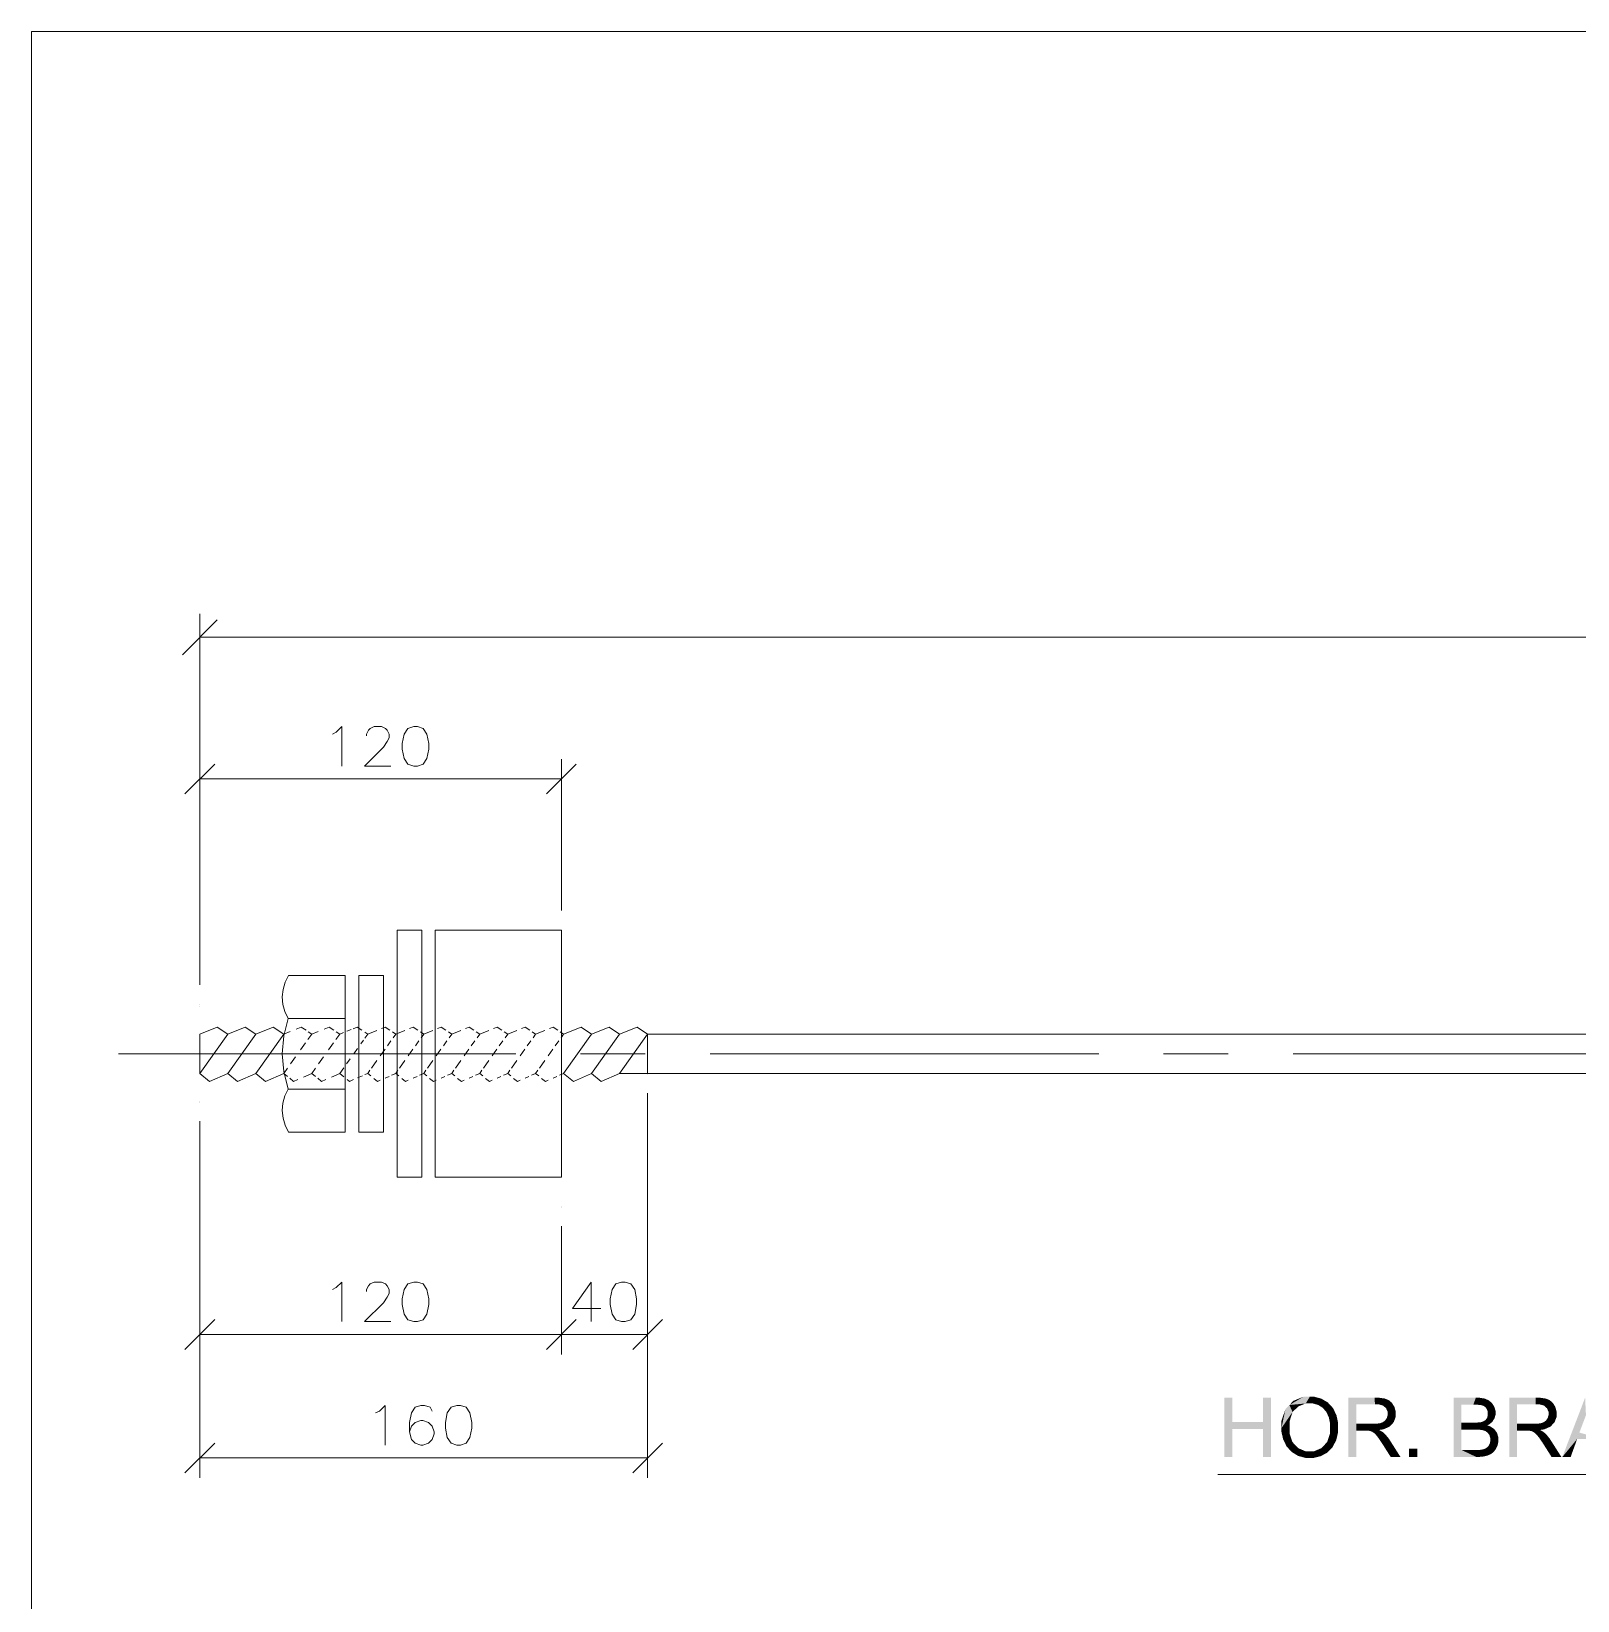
# Model space of a CAD drawing. Header units: millimetres. Extents: x 2 to 579, y 1 to 405.
# Drawn here: x 155.2 to 214.9, y 147.1 to 207.7 of the extents above; entities that cross this region are included whole.
import ezdxf

# ---------------------------------------------------------------- set-up
doc = ezdxf.new("R2010")
doc.units = ezdxf.units.MM
doc.linetypes.add('XKITLINE00', pattern=[0])
doc.layers.add('GraphicObject', color=6, linetype='Continuous', lineweight=0)
doc.layers.add('LinkedObject', color=7, linetype='Continuous', lineweight=0)

# ---------------------------------------------------------------- blocks, each defined once
blk = doc.blocks.new('*A3')
at = {"layer": 'GraphicObject', "color": 3, "linetype": 'XKITLINE00', "lineweight": 0}
for p, q in [((289.804, 207.701), (155.244, 207.701)), ((155.244, 207.701), (155.244, 68.748))]:
    blk.add_line(p, q, dxfattribs=at)
blk = doc.blocks.new('*A4')
at = {"layer": 'LinkedObject'}
for points in [[(201.587, 154.021), (201.285, 152.674), (201.285, 154.961)], [(201.587, 154.021), (201.285, 154.961), (201.587, 154.961)], [(203.078, 154.961), (202.776, 154.021), (202.776, 154.961)], [(202.776, 153.751), (202.776, 154.021), (203.078, 154.961)], [(202.776, 153.751), (203.078, 154.961), (203.078, 152.674)], [(203.793, 154.678), (203.487, 153.787), (203.64, 154.517)], [(203.914, 154.408), (203.487, 153.787), (203.793, 154.678)], [(203.64, 154.517), (203.487, 153.787), (203.487, 154.072)], [(204.34, 155), (203.793, 154.678), (203.946, 154.839)], [(204.582, 155), (203.793, 154.678), (204.34, 155)], [(204.423, 154.739), (203.793, 154.678), (204.582, 155)], [(204.146, 154.629), (203.793, 154.678), (204.423, 154.739)], [(203.793, 154.678), (204.146, 154.629), (204.03, 154.519)], [(203.914, 154.408), (203.793, 154.678), (204.03, 154.519)], [(204.423, 154.739), (204.582, 155), (204.583, 154.739)], [(204.582, 155), (204.697, 154.739), (204.583, 154.739)], [(205.026, 154.924), (204.582, 155), (204.74, 155)], [(205.153, 154.849), (204.582, 155), (205.026, 154.924)], [(204.901, 154.682), (204.582, 155), (205.153, 154.849)], [(204.697, 154.739), (204.582, 155), (204.901, 154.682)], [(204.901, 154.682), (205.153, 154.849), (204.992, 154.625)], [(205.153, 154.849), (205.083, 154.567), (204.992, 154.625)], [(205.083, 154.567), (205.153, 154.849), (205.221, 154.406)], [(205.474, 154.562), (205.153, 154.849), (205.28, 154.773)], [(205.54, 154.427), (205.153, 154.849), (205.474, 154.562)], [(205.221, 154.406), (205.153, 154.849), (205.54, 154.427)], [(206.371, 153.952), (206.069, 152.674), (206.069, 154.961)], [(206.069, 154.961), (206.371, 154.709), (206.371, 153.952)], [(207.094, 154.709), (206.069, 154.961), (207.081, 154.961)], [(206.371, 154.709), (206.069, 154.961), (207.094, 154.709)], [(207.081, 154.961), (207.221, 154.709), (207.094, 154.709)], [(207.466, 154.93), (207.081, 154.961), (207.234, 154.961)], [(207.545, 154.899), (207.081, 154.961), (207.466, 154.93)], [(207.407, 154.657), (207.081, 154.961), (207.545, 154.899)], [(207.221, 154.709), (207.081, 154.961), (207.407, 154.657)], [(207.545, 154.899), (207.465, 154.605), (207.407, 154.657)], [(207.625, 154.868), (207.465, 154.605), (207.545, 154.899)], [(207.465, 154.605), (207.625, 154.868), (207.524, 154.552)], [(207.524, 154.552), (207.625, 154.868), (207.799, 154.682)], [(207.799, 154.682), (207.583, 154.419), (207.524, 154.552)], [(207.847, 154.604), (207.583, 154.419), (207.799, 154.682)], [(207.894, 154.431), (207.583, 154.419), (207.847, 154.604)], [(207.799, 154.682), (207.625, 154.868), (207.752, 154.76)], [(210.131, 154.961), (210.433, 153.731), (210.131, 152.674)], [(210.433, 154), (210.433, 153.731), (210.131, 154.961)], [(210.131, 154.961), (210.433, 154.691), (210.433, 154)], [(210.891, 154.691), (210.131, 154.961), (210.989, 154.961)], [(210.433, 154.691), (210.131, 154.961), (210.891, 154.691)], [(210.891, 154.691), (210.989, 154.961), (211.014, 154.691)], [(210.989, 154.961), (211.189, 154.675), (211.014, 154.691)], [(211.12, 154.961), (211.189, 154.675), (210.989, 154.961)], [(211.331, 154.926), (211.189, 154.675), (211.12, 154.961)], [(211.189, 154.675), (211.331, 154.926), (211.239, 154.659)], [(211.239, 154.659), (211.331, 154.926), (211.29, 154.643)], [(211.29, 154.643), (211.331, 154.926), (211.41, 154.891)], [(211.41, 154.891), (211.368, 154.584), (211.29, 154.643)], [(211.489, 154.857), (211.368, 154.584), (211.41, 154.891)], [(211.613, 154.75), (211.368, 154.584), (211.489, 154.857)], [(211.658, 154.678), (211.368, 154.584), (211.613, 154.75)], [(211.368, 154.584), (211.658, 154.678), (211.396, 154.541)], [(211.658, 154.678), (211.423, 154.497), (211.396, 154.541)], [(211.423, 154.497), (211.658, 154.678), (211.45, 154.397)], [(211.45, 154.397), (211.658, 154.678), (211.748, 154.376)], [(211.748, 154.455), (211.658, 154.678), (211.703, 154.606)], [(211.748, 154.376), (211.658, 154.678), (211.748, 154.455)], [(212.58, 153.952), (212.278, 152.674), (212.278, 154.961)], [(212.278, 154.961), (212.58, 154.709), (212.58, 153.952)], [(213.303, 154.709), (212.278, 154.961), (213.29, 154.961)], [(212.58, 154.709), (212.278, 154.961), (213.303, 154.709)], [(213.29, 154.961), (213.43, 154.709), (213.303, 154.709)], [(213.675, 154.93), (213.29, 154.961), (213.443, 154.961)], [(213.754, 154.899), (213.29, 154.961), (213.675, 154.93)], [(213.616, 154.657), (213.29, 154.961), (213.754, 154.899)], [(213.43, 154.709), (213.29, 154.961), (213.616, 154.657)], [(213.754, 154.899), (213.675, 154.605), (213.616, 154.657)], [(213.834, 154.868), (213.675, 154.605), (213.754, 154.899)], [(213.675, 154.605), (213.834, 154.868), (213.733, 154.552)], [(213.733, 154.552), (213.834, 154.868), (214.008, 154.682)], [(214.008, 154.682), (213.792, 154.419), (213.733, 154.552)], [(214.056, 154.604), (213.792, 154.419), (214.008, 154.682)], [(214.103, 154.431), (213.792, 154.419), (214.056, 154.604)], [(214.008, 154.682), (213.834, 154.868), (213.961, 154.76)], [(215.206, 154.961), (215.237, 154.283), (214.328, 152.674)], [(201.587, 153.751), (201.285, 152.674), (201.587, 154.021)], [(201.587, 154.021), (202.776, 153.751), (201.587, 153.751)], [(202.776, 154.021), (202.776, 153.751), (201.587, 154.021)], [(203.798, 154.04), (203.487, 153.787), (203.914, 154.408)], [(203.487, 153.787), (203.798, 154.04), (203.798, 153.782)], [(205.221, 154.406), (205.54, 154.427), (205.268, 154.302)], [(205.54, 154.427), (205.315, 154.198), (205.268, 154.302)], [(205.315, 154.198), (205.54, 154.427), (205.363, 153.954)], [(205.363, 153.954), (205.54, 154.427), (205.674, 153.985)], [(205.363, 153.815), (205.674, 153.985), (205.674, 153.814)], [(205.363, 153.954), (205.674, 153.985), (205.363, 153.815)], [(205.674, 153.985), (205.54, 154.427), (205.607, 154.292)], [(206.371, 153.952), (206.371, 153.689), (206.069, 152.674)], [(206.721, 153.689), (206.371, 153.952), (207.02, 153.952)], [(206.371, 153.689), (206.371, 153.952), (206.721, 153.689)], [(206.721, 153.689), (207.02, 153.952), (206.78, 153.689)], [(206.78, 153.689), (207.02, 153.952), (206.864, 153.684)], [(206.864, 153.684), (207.02, 153.952), (206.89, 153.678)], [(206.89, 153.678), (207.02, 153.952), (206.925, 153.67)], [(206.925, 153.67), (207.02, 153.952), (206.994, 153.64)], [(206.994, 153.64), (207.02, 153.952), (207.124, 153.952)], [(206.994, 153.64), (207.124, 153.952), (207.027, 153.618)], [(207.124, 153.952), (207.251, 153.715), (207.027, 153.618)], [(207.286, 153.974), (207.251, 153.715), (207.124, 153.952)], [(207.251, 153.715), (207.286, 153.974), (207.415, 153.737)], [(207.345, 153.995), (207.737, 153.927), (207.286, 153.974)], [(207.658, 153.843), (207.286, 153.974), (207.737, 153.927)], [(207.415, 153.737), (207.286, 153.974), (207.658, 153.843)], [(207.403, 154.017), (207.737, 153.927), (207.345, 153.995)], [(207.737, 153.927), (207.403, 154.017), (207.492, 154.085)], [(207.522, 154.133), (207.737, 153.927), (207.492, 154.085)], [(207.553, 154.18), (207.737, 153.927), (207.522, 154.133)], [(207.553, 154.18), (207.894, 154.337), (207.737, 153.927)], [(207.583, 154.282), (207.894, 154.337), (207.553, 154.18)], [(207.894, 154.337), (207.583, 154.419), (207.894, 154.431)], [(207.583, 154.419), (207.894, 154.337), (207.583, 154.338)], [(207.894, 154.337), (207.583, 154.282), (207.583, 154.338)], [(207.737, 153.927), (207.894, 154.337), (207.816, 154.01)], [(207.816, 154.01), (207.894, 154.337), (207.894, 154.215)], [(210.963, 153.731), (210.433, 154), (210.928, 154)], [(210.433, 153.731), (210.433, 154), (210.963, 153.731)], [(211.072, 153.731), (210.928, 154), (211.029, 154)], [(210.963, 153.731), (210.928, 154), (211.072, 153.731)], [(211.174, 154.014), (211.428, 153.891), (211.029, 154)], [(211.029, 154), (211.428, 153.891), (211.072, 153.731)], [(211.072, 153.731), (211.428, 153.891), (211.24, 153.711)], [(211.217, 154.027), (211.509, 153.93), (211.174, 154.014)], [(211.428, 153.891), (211.174, 154.014), (211.509, 153.93)], [(211.275, 154.044), (211.509, 153.93), (211.217, 154.027)], [(211.428, 153.891), (211.298, 153.692), (211.24, 153.711)], [(211.362, 154.101), (211.509, 153.93), (211.275, 154.044)], [(211.298, 153.692), (211.428, 153.891), (211.356, 153.673)], [(211.356, 153.673), (211.428, 153.891), (211.447, 153.607)], [(211.668, 154.1), (211.362, 154.101), (211.421, 154.18)], [(211.629, 154.035), (211.362, 154.101), (211.668, 154.1)], [(211.509, 153.93), (211.362, 154.101), (211.629, 154.035)], [(211.421, 154.18), (211.748, 154.376), (211.668, 154.1)], [(211.45, 154.28), (211.748, 154.376), (211.421, 154.18)], [(211.691, 153.756), (211.428, 153.891), (211.532, 153.86)], [(211.447, 153.607), (211.428, 153.891), (211.691, 153.756)], [(211.748, 154.376), (211.45, 154.34), (211.45, 154.397)], [(211.45, 154.34), (211.748, 154.376), (211.45, 154.28)], [(211.668, 154.1), (211.748, 154.376), (211.708, 154.164)], [(211.708, 154.164), (211.748, 154.376), (211.748, 154.303)], [(212.58, 153.952), (212.58, 153.689), (212.278, 152.674)], [(212.931, 153.689), (212.58, 153.952), (213.23, 153.952)], [(212.58, 153.689), (212.58, 153.952), (212.931, 153.689)], [(212.931, 153.689), (213.23, 153.952), (212.989, 153.689)], [(212.989, 153.689), (213.23, 153.952), (213.073, 153.684)], [(213.073, 153.684), (213.23, 153.952), (213.099, 153.678)], [(213.099, 153.678), (213.23, 153.952), (213.134, 153.67)], [(213.134, 153.67), (213.23, 153.952), (213.203, 153.64)], [(213.203, 153.64), (213.23, 153.952), (213.333, 153.952)], [(213.203, 153.64), (213.333, 153.952), (213.237, 153.618)], [(213.333, 153.952), (213.46, 153.715), (213.237, 153.618)], [(213.495, 153.974), (213.46, 153.715), (213.333, 153.952)], [(213.46, 153.715), (213.495, 153.974), (213.624, 153.737)], [(213.554, 153.995), (213.946, 153.927), (213.495, 153.974)], [(213.867, 153.843), (213.495, 153.974), (213.946, 153.927)], [(213.624, 153.737), (213.495, 153.974), (213.867, 153.843)], [(213.612, 154.017), (213.946, 153.927), (213.554, 153.995)], [(213.946, 153.927), (213.612, 154.017), (213.701, 154.085)], [(213.731, 154.133), (213.946, 153.927), (213.701, 154.085)], [(213.762, 154.18), (213.946, 153.927), (213.731, 154.133)], [(213.762, 154.18), (214.103, 154.337), (213.946, 153.927)], [(213.792, 154.282), (214.103, 154.337), (213.762, 154.18)], [(214.103, 154.337), (213.792, 154.419), (214.103, 154.431)], [(213.792, 154.419), (214.103, 154.337), (213.792, 154.338)], [(214.103, 154.337), (213.792, 154.282), (213.792, 154.338)], [(213.946, 153.927), (214.103, 154.337), (214.025, 154.01)], [(214.025, 154.01), (214.103, 154.337), (214.103, 154.215)], [(214.328, 152.674), (215.237, 154.283), (214.984, 153.614)], [(201.285, 152.674), (201.587, 153.751), (201.587, 152.674)], [(202.776, 153.751), (203.078, 152.674), (202.776, 152.674)], [(203.487, 153.787), (203.798, 153.575), (203.487, 153.637)], [(203.798, 153.575), (203.487, 153.787), (203.798, 153.782)], [(203.487, 153.637), (203.798, 153.575), (203.553, 153.351)], [(203.553, 153.351), (203.798, 153.575), (203.618, 153.217)], [(203.618, 153.217), (203.798, 153.575), (203.909, 153.25)], [(203.909, 153.25), (203.876, 152.869), (203.618, 153.217)], [(204.021, 153.131), (203.876, 152.869), (203.909, 153.25)], [(205.533, 153.192), (205.142, 153.134), (205.252, 153.254)], [(205.252, 153.254), (205.674, 153.814), (205.533, 153.192)], [(205.363, 153.594), (205.674, 153.814), (205.252, 153.254)], [(205.674, 153.814), (205.363, 153.594), (205.363, 153.815)], [(205.533, 153.192), (205.674, 153.814), (205.603, 153.329)], [(205.603, 153.329), (205.674, 153.814), (205.674, 153.64)], [(206.069, 152.674), (206.371, 153.689), (206.371, 152.674)], [(207.027, 153.618), (207.251, 153.715), (207.061, 153.596)], [(207.251, 153.715), (207.138, 153.52), (207.061, 153.596)], [(207.311, 153.686), (207.138, 153.52), (207.251, 153.715)], [(207.138, 153.52), (207.311, 153.686), (207.181, 153.465)], [(207.181, 153.465), (207.311, 153.686), (207.224, 153.41)], [(207.224, 153.41), (207.311, 153.686), (207.433, 153.601)], [(207.433, 153.601), (207.333, 153.253), (207.224, 153.41)], [(207.433, 153.601), (207.311, 153.686), (207.402, 153.629)], [(207.499, 153.54), (207.333, 153.253), (207.433, 153.601)], [(207.625, 153.388), (207.333, 153.253), (207.499, 153.54)], [(207.333, 153.253), (207.625, 153.388), (207.399, 153.15)], [(207.399, 153.15), (207.625, 153.388), (207.684, 153.296)], [(207.399, 153.15), (207.684, 153.296), (207.701, 152.674)], [(207.701, 152.674), (207.684, 153.296), (208.079, 152.674)], [(210.131, 152.674), (210.433, 153.731), (210.433, 152.944)], [(211.447, 153.607), (211.691, 153.756), (211.48, 153.56)], [(211.48, 153.56), (211.691, 153.756), (211.513, 153.512)], [(211.513, 153.512), (211.691, 153.756), (211.746, 153.683)], [(211.746, 153.683), (211.546, 153.401), (211.513, 153.512)], [(211.524, 153.186), (211.857, 153.337), (211.79, 153.038)], [(211.546, 153.283), (211.857, 153.337), (211.524, 153.186)], [(211.802, 153.61), (211.546, 153.401), (211.746, 153.683)], [(211.857, 153.437), (211.546, 153.401), (211.802, 153.61)], [(211.857, 153.337), (211.546, 153.401), (211.857, 153.437)], [(211.546, 153.401), (211.857, 153.337), (211.546, 153.337)], [(211.857, 153.337), (211.546, 153.283), (211.546, 153.337)], [(211.79, 153.038), (211.857, 153.337), (211.824, 153.107)], [(211.824, 153.107), (211.857, 153.337), (211.857, 153.257)], [(212.278, 152.674), (212.58, 153.689), (212.58, 152.674)], [(213.237, 153.618), (213.46, 153.715), (213.27, 153.596)], [(213.46, 153.715), (213.347, 153.52), (213.27, 153.596)], [(213.52, 153.686), (213.347, 153.52), (213.46, 153.715)], [(213.347, 153.52), (213.52, 153.686), (213.39, 153.465)], [(213.39, 153.465), (213.52, 153.686), (213.433, 153.41)], [(213.433, 153.41), (213.52, 153.686), (213.642, 153.601)], [(213.642, 153.601), (213.542, 153.253), (213.433, 153.41)], [(213.642, 153.601), (213.52, 153.686), (213.611, 153.629)], [(213.709, 153.54), (213.542, 153.253), (213.642, 153.601)], [(213.834, 153.388), (213.542, 153.253), (213.709, 153.54)], [(213.542, 153.253), (213.834, 153.388), (213.608, 153.15)], [(213.608, 153.15), (213.834, 153.388), (213.893, 153.296)], [(213.608, 153.15), (213.893, 153.296), (213.91, 152.674)], [(213.91, 152.674), (213.893, 153.296), (214.288, 152.674)], [(214.898, 153.367), (214.328, 152.674), (214.984, 153.614)], [(214.328, 152.674), (214.898, 153.367), (214.648, 152.674)], [(214.984, 153.614), (215.856, 153.367), (214.898, 153.367)], [(203.618, 153.217), (203.876, 152.869), (203.684, 153.082)], [(203.876, 152.869), (204.021, 153.131), (204.003, 152.791)], [(204.003, 152.791), (204.021, 153.131), (204.132, 153.012)], [(204.132, 153.012), (204.58, 152.635), (204.003, 152.791)], [(204.003, 152.791), (204.58, 152.635), (204.13, 152.713)], [(204.13, 152.713), (204.58, 152.635), (204.419, 152.635)], [(204.411, 152.894), (204.58, 152.635), (204.132, 153.012)], [(204.58, 152.635), (204.411, 152.894), (204.579, 152.894)], [(204.75, 152.894), (204.58, 152.635), (204.579, 152.894)], [(204.58, 152.635), (204.75, 152.894), (204.729, 152.635)], [(204.729, 152.635), (204.75, 152.894), (205.007, 152.706)], [(205.136, 152.776), (204.75, 152.894), (205.031, 153.014)], [(205.007, 152.706), (204.75, 152.894), (205.136, 152.776)], [(205.142, 153.134), (205.264, 152.847), (205.031, 153.014)], [(205.031, 153.014), (205.264, 152.847), (205.136, 152.776)], [(205.463, 153.054), (205.142, 153.134), (205.533, 153.192)], [(205.264, 152.847), (205.142, 153.134), (205.463, 153.054)], [(208.733, 152.994), (208.413, 152.674), (208.413, 152.994)], [(208.733, 152.674), (208.413, 152.674), (208.733, 152.994)], [(210.433, 152.944), (211.003, 152.674), (210.131, 152.674)], [(211.004, 152.944), (211.003, 152.674), (210.433, 152.944)], [(211.004, 152.944), (211.112, 152.674), (211.003, 152.674)], [(211.077, 152.944), (211.112, 152.674), (211.004, 152.944)], [(211.18, 152.949), (211.296, 152.693), (211.077, 152.944)], [(211.077, 152.944), (211.296, 152.693), (211.112, 152.674)], [(211.21, 152.955), (211.296, 152.693), (211.18, 152.949)], [(211.372, 152.712), (211.21, 152.955), (211.262, 152.964)], [(211.296, 152.693), (211.21, 152.955), (211.372, 152.712)], [(211.35, 152.995), (211.622, 152.825), (211.262, 152.964)], [(211.262, 152.964), (211.622, 152.825), (211.372, 152.712)], [(211.385, 153.017), (211.622, 152.825), (211.35, 152.995)], [(211.372, 152.712), (211.622, 152.825), (211.447, 152.731)], [(211.622, 152.825), (211.385, 153.017), (211.42, 153.039)], [(211.478, 153.103), (211.79, 153.038), (211.42, 153.039)], [(211.42, 153.039), (211.79, 153.038), (211.622, 152.825)], [(211.447, 152.731), (211.622, 152.825), (211.572, 152.788)], [(211.501, 153.144), (211.79, 153.038), (211.478, 153.103)], [(211.79, 153.038), (211.501, 153.144), (211.524, 153.186)], [(211.622, 152.825), (211.79, 153.038), (211.672, 152.863)], [(211.672, 152.863), (211.79, 153.038), (211.756, 152.969)]]:
    blk.add_hatch(color=7, dxfattribs=at).paths.add_polyline_path(points, flags=17)
at = {"layer": 'LinkedObject', "color": 1, "linetype": 'XKITLINE00', "lineweight": 0}
for p, q in [((162.42, 184.987), (161.07, 183.637)), ((161.745, 170.975), (161.745, 185.212)), ((284.22, 184.312), (161.745, 184.312)), ((162.319, 179.417), (161.171, 178.269)), ((161.745, 170.892), (161.745, 179.608)), ((175.125, 178.269), (176.272, 179.417)), ((175.698, 173.768), (175.698, 179.608)), ((175.698, 178.843), (161.745, 178.843)), ((179.025, 166.716), (179.025, 151.871)), ((179.025, 166.673), (179.025, 156.634)), ((161.745, 165.636), (161.745, 156.634)), ((161.745, 165.584), (161.745, 151.871)), ((175.698, 161.577), (175.698, 156.634)), ((175.698, 161.525), (175.698, 156.634)), ((162.319, 157.973), (161.171, 156.825)), ((175.125, 156.825), (176.272, 157.973)), ((176.272, 157.973), (175.125, 156.825)), ((178.451, 156.825), (179.599, 157.973)), ((175.698, 157.399), (161.745, 157.399)), ((179.025, 157.399), (175.698, 157.399)), ((162.319, 153.21), (161.171, 152.062)), ((178.451, 152.062), (179.599, 153.21)), ((161.745, 152.636), (179.025, 152.636))]:
    blk.add_line(p, q, dxfattribs=at)
at = {"layer": 'LinkedObject', "color": 7, "linetype": 'XKITLINE00', "lineweight": 0}
for p, q in [((161.745, 184.312), (161.745, 184.312)), ((166.864, 180.579), (167.009, 180.652)), ((167.009, 180.652), (167.228, 180.87)), ((167.228, 180.87), (167.228, 179.34)), ((168.175, 180.579), (168.248, 180.724)), ((168.175, 180.506), (168.175, 180.579)), ((168.248, 180.724), (168.321, 180.797)), ((168.321, 180.797), (168.467, 180.87)), ((168.467, 180.87), (168.758, 180.87)), ((168.758, 180.87), (168.904, 180.797)), ((168.904, 180.797), (168.977, 180.724)), ((168.977, 180.724), (169.049, 180.579)), ((169.049, 180.579), (169.049, 180.433)), ((169.632, 180.579), (169.559, 180.214)), ((169.778, 180.797), (169.632, 180.579)), ((169.997, 180.87), (169.778, 180.797)), ((170.142, 180.87), (169.997, 180.87)), ((170.361, 180.797), (170.142, 180.87)), ((170.507, 180.579), (170.361, 180.797)), ((170.579, 180.214), (170.507, 180.579)), ((168.831, 180.069), (168.102, 179.34)), ((168.977, 180.287), (168.831, 180.069)), ((169.049, 180.433), (168.977, 180.287)), ((169.559, 180.214), (169.559, 179.996)), ((169.559, 179.996), (169.632, 179.632)), ((170.507, 179.632), (170.579, 179.996)), ((170.579, 179.996), (170.579, 180.214)), ((168.102, 179.34), (169.122, 179.34)), ((169.632, 179.632), (169.778, 179.413)), ((169.778, 179.413), (169.997, 179.34)), ((169.997, 179.34), (170.142, 179.34)), ((170.142, 179.34), (170.361, 179.413)), ((170.361, 179.413), (170.507, 179.632)), ((161.745, 178.843), (161.745, 178.843)), ((175.698, 173.003), (175.698, 173.003)), ((161.745, 170.127), (161.745, 170.127)), ((161.745, 170.075), (161.745, 170.075)), ((161.745, 168.995), (162.418, 169.264)), ((162.418, 169.264), (162.825, 168.995)), ((162.825, 168.995), (163.498, 169.264)), ((163.498, 169.264), (163.905, 168.995)), ((163.905, 168.995), (164.578, 169.264)), ((164.578, 169.264), (164.985, 168.995)), ((164.985, 168.995), (165.234, 169.095)), ((165.465, 169.187), (165.658, 169.264)), ((165.658, 169.264), (165.842, 169.143)), ((165.927, 169.087), (166.065, 168.995)), ((166.065, 168.995), (166.314, 169.095)), ((166.545, 169.187), (166.738, 169.264)), ((166.738, 169.264), (166.922, 169.143)), ((167.007, 169.087), (167.145, 168.995)), ((167.145, 168.995), (167.291, 169.054)), ((167.415, 169.103), (167.586, 169.172)), ((167.656, 169.199), (167.818, 169.264)), ((167.818, 169.264), (168.002, 169.143)), ((168.11, 169.071), (168.225, 168.995)), ((168.225, 168.995), (168.575, 169.135)), ((168.758, 169.208), (168.898, 169.264)), ((168.898, 169.264), (169.079, 169.145)), ((169.175, 169.081), (169.305, 168.995)), ((169.305, 168.995), (169.655, 169.135)), ((169.838, 169.208), (169.978, 169.264)), ((169.978, 169.264), (170.159, 169.145)), ((170.255, 169.081), (170.385, 168.995)), ((170.385, 168.995), (170.735, 169.135)), ((170.918, 169.208), (171.058, 169.264)), ((171.058, 169.264), (171.239, 169.145)), ((171.335, 169.081), (171.465, 168.995)), ((171.465, 168.995), (171.815, 169.135)), ((171.998, 169.208), (172.138, 169.264)), ((172.138, 169.264), (172.319, 169.145)), ((172.415, 169.081), (172.545, 168.995)), ((172.545, 168.995), (172.895, 169.135)), ((173.078, 169.208), (173.218, 169.264)), ((173.218, 169.264), (173.399, 169.145)), ((173.495, 169.081), (173.625, 168.995)), ((173.625, 168.995), (173.975, 169.135)), ((174.158, 169.208), (174.298, 169.264)), ((174.298, 169.264), (174.479, 169.145)), ((174.575, 169.081), (174.705, 168.995)), ((174.705, 168.995), (175.055, 169.135)), ((175.238, 169.208), (175.378, 169.264)), ((175.378, 169.264), (175.559, 169.145)), ((175.655, 169.081), (175.785, 168.995)), ((175.785, 168.995), (176.458, 169.264)), ((176.458, 169.264), (176.865, 168.995)), ((176.865, 168.995), (177.538, 169.264)), ((177.538, 169.264), (177.945, 168.995)), ((177.945, 168.995), (178.618, 169.264)), ((178.618, 169.264), (179.025, 168.995)), ((161.745, 167.481), (162.825, 168.995)), ((161.745, 168.995), (161.745, 167.481)), ((162.825, 167.481), (163.905, 168.995)), ((163.905, 167.481), (164.985, 168.995)), ((165.628, 168.383), (165.828, 168.664)), ((165.918, 168.79), (166.065, 168.995)), ((166.708, 168.383), (166.908, 168.664)), ((166.998, 168.79), (167.145, 168.995)), ((167.685, 168.238), (167.832, 168.444)), ((167.956, 168.618), (168.061, 168.765)), ((168.11, 168.834), (168.225, 168.995)), ((168.705, 168.155), (168.891, 168.415)), ((168.982, 168.543), (169.118, 168.733)), ((169.205, 168.855), (169.305, 168.995)), ((169.785, 168.155), (169.971, 168.415)), ((170.062, 168.543), (170.198, 168.733)), ((170.285, 168.855), (170.385, 168.995)), ((170.865, 168.155), (171.051, 168.415)), ((171.142, 168.543), (171.278, 168.733)), ((171.365, 168.855), (171.465, 168.995)), ((171.945, 168.155), (172.131, 168.415)), ((172.222, 168.543), (172.358, 168.733)), ((172.445, 168.855), (172.545, 168.995)), ((173.025, 168.155), (173.211, 168.415)), ((173.302, 168.543), (173.438, 168.733)), ((173.525, 168.855), (173.625, 168.995)), ((174.105, 168.155), (174.291, 168.415)), ((174.382, 168.543), (174.518, 168.733)), ((174.605, 168.855), (174.705, 168.995)), ((175.185, 168.155), (175.371, 168.415)), ((175.462, 168.543), (175.598, 168.733)), ((175.685, 168.855), (175.785, 168.995)), ((175.785, 167.481), (176.865, 168.995)), ((176.865, 167.481), (177.945, 168.995)), ((177.945, 167.481), (179.025, 168.995)), ((179.025, 168.995), (266.94, 168.995)), ((179.025, 168.995), (179.025, 167.481)), ((165.248, 167.85), (165.435, 168.112)), ((166.328, 167.85), (166.515, 168.112)), ((167.403, 167.843), (167.543, 168.039)), ((168.371, 167.686), (168.576, 167.973)), ((169.451, 167.686), (169.656, 167.973)), ((170.531, 167.686), (170.736, 167.973)), ((171.611, 167.686), (171.816, 167.973)), ((172.691, 167.686), (172.896, 167.973)), ((173.771, 167.686), (173.976, 167.973)), ((174.851, 167.686), (175.056, 167.973)), ((162.119, 167.166), (161.745, 167.481)), ((162.825, 167.481), (162.119, 167.166)), ((163.199, 167.166), (162.825, 167.481)), ((163.905, 167.481), (163.199, 167.166)), ((164.279, 167.166), (163.905, 167.481)), ((164.985, 167.481), (164.279, 167.166)), ((164.985, 167.481), (165.13, 167.685)), ((165.128, 167.361), (164.985, 167.481)), ((165.359, 167.166), (165.213, 167.289)), ((165.527, 167.241), (165.359, 167.166)), ((166.065, 167.481), (165.745, 167.338)), ((166.065, 167.481), (166.21, 167.685)), ((166.208, 167.361), (166.065, 167.481)), ((166.439, 167.166), (166.293, 167.289)), ((166.607, 167.241), (166.439, 167.166)), ((167.145, 167.481), (166.825, 167.338)), ((167.145, 167.481), (167.296, 167.693)), ((167.308, 167.343), (167.145, 167.481)), ((167.519, 167.166), (167.431, 167.24)), ((167.678, 167.237), (167.519, 167.166)), ((168.018, 167.389), (167.83, 167.305)), ((168.225, 167.481), (168.11, 167.43)), ((168.225, 167.481), (168.31, 167.601)), ((168.345, 167.38), (168.225, 167.481)), ((168.599, 167.166), (168.454, 167.288)), ((168.71, 167.215), (168.599, 167.166)), ((169.046, 167.365), (168.899, 167.3)), ((169.305, 167.481), (169.145, 167.41)), ((169.305, 167.481), (169.39, 167.601)), ((169.425, 167.38), (169.305, 167.481)), ((169.679, 167.166), (169.534, 167.288)), ((169.79, 167.215), (169.679, 167.166)), ((170.126, 167.365), (169.979, 167.3)), ((170.385, 167.481), (170.225, 167.41)), ((170.385, 167.481), (170.47, 167.601)), ((170.505, 167.38), (170.385, 167.481)), ((170.759, 167.166), (170.614, 167.288)), ((170.87, 167.215), (170.759, 167.166)), ((171.206, 167.365), (171.059, 167.3)), ((171.465, 167.481), (171.305, 167.41)), ((171.465, 167.481), (171.55, 167.601)), ((171.585, 167.38), (171.465, 167.481)), ((171.839, 167.166), (171.694, 167.288)), ((171.95, 167.215), (171.839, 167.166)), ((172.286, 167.365), (172.139, 167.3)), ((172.545, 167.481), (172.385, 167.41)), ((172.545, 167.481), (172.63, 167.601)), ((172.665, 167.38), (172.545, 167.481)), ((172.919, 167.166), (172.774, 167.288)), ((173.03, 167.215), (172.919, 167.166)), ((173.366, 167.365), (173.219, 167.3)), ((173.625, 167.481), (173.465, 167.41)), ((173.625, 167.481), (173.71, 167.601)), ((173.745, 167.38), (173.625, 167.481)), ((173.999, 167.166), (173.854, 167.288)), ((174.11, 167.215), (173.999, 167.166)), ((174.446, 167.365), (174.299, 167.3)), ((174.705, 167.481), (174.545, 167.41)), ((174.705, 167.481), (174.79, 167.601)), ((174.825, 167.38), (174.705, 167.481)), ((175.079, 167.166), (174.934, 167.288)), ((175.19, 167.215), (175.079, 167.166)), ((175.526, 167.365), (175.379, 167.3)), ((175.785, 167.481), (175.625, 167.41)), ((175.785, 167.481), (175.87, 167.601)), ((176.159, 167.166), (175.785, 167.481)), ((176.865, 167.481), (176.159, 167.166)), ((177.239, 167.166), (176.865, 167.481)), ((177.945, 167.481), (177.239, 167.166)), ((266.94, 167.481), (177.945, 167.481)), ((179.025, 167.481), (179.025, 167.481)), ((179.025, 167.438), (179.025, 167.438)), ((161.745, 166.401), (161.745, 166.401)), ((161.745, 166.349), (161.745, 166.349)), ((175.698, 162.342), (175.698, 162.342)), ((175.698, 162.29), (175.698, 162.29)), ((167.009, 159.208), (167.228, 159.426)), ((167.228, 159.426), (167.228, 157.896)), ((168.248, 159.281), (168.321, 159.353)), ((168.321, 159.353), (168.467, 159.426)), ((168.467, 159.426), (168.758, 159.426)), ((168.758, 159.426), (168.904, 159.353)), ((168.904, 159.353), (168.977, 159.281)), ((169.778, 159.353), (169.632, 159.135)), ((169.997, 159.426), (169.778, 159.353)), ((170.142, 159.426), (169.997, 159.426)), ((170.361, 159.353), (170.142, 159.426)), ((170.507, 159.135), (170.361, 159.353)), ((176.852, 159.426), (176.123, 158.406)), ((176.852, 157.896), (176.852, 159.426)), ((177.799, 159.353), (177.653, 159.135)), ((178.017, 159.426), (177.799, 159.353)), ((178.163, 159.426), (178.017, 159.426)), ((178.382, 159.353), (178.163, 159.426)), ((178.527, 159.135), (178.382, 159.353)), ((166.864, 159.135), (167.009, 159.208)), ((168.175, 159.135), (168.248, 159.281)), ((168.175, 159.062), (168.175, 159.135)), ((168.977, 158.843), (168.831, 158.625)), ((168.977, 159.281), (169.049, 159.135)), ((169.049, 158.989), (168.977, 158.843)), ((169.049, 159.135), (169.049, 158.989)), ((169.632, 159.135), (169.559, 158.771)), ((169.559, 158.771), (169.559, 158.552)), ((170.579, 158.771), (170.507, 159.135)), ((170.579, 158.552), (170.579, 158.771)), ((177.653, 159.135), (177.58, 158.771)), ((177.58, 158.771), (177.58, 158.552)), ((178.6, 158.771), (178.527, 159.135)), ((178.6, 158.552), (178.6, 158.771)), ((168.831, 158.625), (168.102, 157.896)), ((169.559, 158.552), (169.632, 158.188)), ((169.632, 158.188), (169.778, 157.969)), ((170.361, 157.969), (170.507, 158.188)), ((170.507, 158.188), (170.579, 158.552)), ((176.123, 158.406), (177.216, 158.406)), ((177.58, 158.552), (177.653, 158.188)), ((177.653, 158.188), (177.799, 157.969)), ((178.382, 157.969), (178.527, 158.188)), ((178.527, 158.188), (178.6, 158.552)), ((168.102, 157.896), (169.122, 157.896)), ((169.778, 157.969), (169.997, 157.896)), ((169.997, 157.896), (170.142, 157.896)), ((170.142, 157.896), (170.361, 157.969)), ((177.799, 157.969), (178.017, 157.896)), ((178.017, 157.896), (178.163, 157.896)), ((178.163, 157.896), (178.382, 157.969)), ((161.745, 157.399), (161.745, 157.399)), ((175.698, 157.399), (175.698, 157.399)), ((168.673, 154.445), (168.891, 154.663)), ((168.891, 154.663), (168.891, 153.133)), ((170.057, 154.59), (169.911, 154.372)), ((170.276, 154.663), (170.057, 154.59)), ((170.421, 154.663), (170.276, 154.663)), ((170.64, 154.59), (170.421, 154.663)), ((170.713, 154.445), (170.64, 154.59)), ((171.441, 154.59), (171.296, 154.372)), ((171.66, 154.663), (171.441, 154.59)), ((171.806, 154.663), (171.66, 154.663)), ((172.024, 154.59), (171.806, 154.663)), ((172.17, 154.372), (172.024, 154.59)), ((168.527, 154.372), (168.673, 154.445)), ((169.911, 154.372), (169.838, 154.007)), ((169.838, 154.007), (169.838, 153.643)), ((169.911, 153.862), (169.838, 153.643)), ((170.057, 154.007), (169.911, 153.862)), ((170.276, 154.08), (170.057, 154.007)), ((170.348, 154.08), (170.276, 154.08)), ((170.567, 154.007), (170.348, 154.08)), ((170.713, 153.862), (170.567, 154.007)), ((170.786, 153.643), (170.713, 153.862)), ((171.296, 154.372), (171.223, 154.007)), ((171.223, 154.007), (171.223, 153.789)), ((172.243, 154.007), (172.17, 154.372)), ((172.243, 153.789), (172.243, 154.007)), ((169.838, 153.643), (169.911, 153.352)), ((169.911, 153.352), (170.057, 153.206)), ((170.567, 153.206), (170.713, 153.352)), ((170.713, 153.352), (170.786, 153.57)), ((170.786, 153.57), (170.786, 153.643)), ((171.223, 153.789), (171.296, 153.425)), ((171.296, 153.425), (171.441, 153.206)), ((172.024, 153.206), (172.17, 153.425)), ((172.17, 153.425), (172.243, 153.789)), ((170.057, 153.206), (170.276, 153.133)), ((170.276, 153.133), (170.348, 153.133)), ((170.348, 153.133), (170.567, 153.206)), ((171.441, 153.206), (171.66, 153.133)), ((171.66, 153.133), (171.806, 153.133)), ((171.806, 153.133), (172.024, 153.206)), ((179.025, 152.636), (179.025, 152.636)), ((201.029, 151.997), (203.334, 151.997)), ((203.334, 151.997), (205.818, 151.997)), ((205.818, 151.997), (208.123, 151.997)), ((208.123, 151.997), (209.01, 151.997)), ((209.01, 151.997), (209.898, 151.997)), ((209.898, 151.997), (212.027, 151.997)), ((212.027, 151.997), (214.332, 151.997)), ((214.332, 151.997), (216.461, 151.997))]:
    blk.add_line(p, q, dxfattribs=at)
at = {"layer": 'LinkedObject', "color": 6, "linetype": 'XKITLINE00', "lineweight": 0}
for p, q in [((169.355, 173.003), (170.314, 173.003)), ((169.355, 163.474), (169.355, 173.003)), ((170.314, 163.474), (170.314, 173.003)), ((170.832, 173.003), (175.698, 173.003)), ((170.832, 163.474), (170.832, 173.003)), ((175.698, 163.474), (175.698, 173.003)), ((165.037, 171.003), (164.956, 170.723)), ((165.167, 171.263), (165.037, 171.003)), ((167.359, 171.263), (165.167, 171.263)), ((167.359, 171.263), (167.359, 168.238)), ((167.878, 165.214), (167.878, 171.263)), ((167.878, 171.263), (168.837, 171.263)), ((168.837, 165.214), (168.837, 171.263)), ((164.956, 170.723), (164.926, 170.434)), ((164.926, 170.434), (164.95, 170.144)), ((164.95, 170.144), (165.025, 169.863)), ((165.025, 169.863), (165.15, 169.6)), ((165.15, 169.6), (164.983, 168.928)), ((165.15, 169.6), (167.359, 169.6)), ((164.983, 168.928), (164.927, 168.238)), ((158.608, 168.238), (173.934, 168.238)), ((164.927, 168.238), (164.983, 167.548)), ((167.359, 165.214), (167.359, 168.238)), ((176.434, 168.238), (178.934, 168.238)), ((181.434, 168.238), (196.434, 168.238)), ((198.934, 168.238), (201.434, 168.238)), ((203.934, 168.238), (218.934, 168.238)), ((164.983, 167.548), (165.15, 166.876)), ((165.025, 166.613), (164.95, 166.332)), ((165.15, 166.876), (165.025, 166.613)), ((165.15, 166.876), (167.359, 166.876)), ((164.95, 166.332), (164.926, 166.042)), ((164.926, 166.042), (164.956, 165.753)), ((164.956, 165.753), (165.037, 165.474)), ((165.037, 165.474), (165.167, 165.214)), ((167.359, 165.214), (165.167, 165.214)), ((167.878, 165.214), (168.837, 165.214)), ((169.355, 163.474), (170.314, 163.474)), ((170.832, 163.474), (175.698, 163.474))]:
    blk.add_line(p, q, dxfattribs=at)

msp = doc.modelspace()

# ---------------------------------------------------------------- block references
at = {"lineweight": 0}
for name in ['*A3', '*A4']:
    msp.add_blockref(name, (0, 0), dxfattribs=at)

doc.saveas('drawing.dxf')
